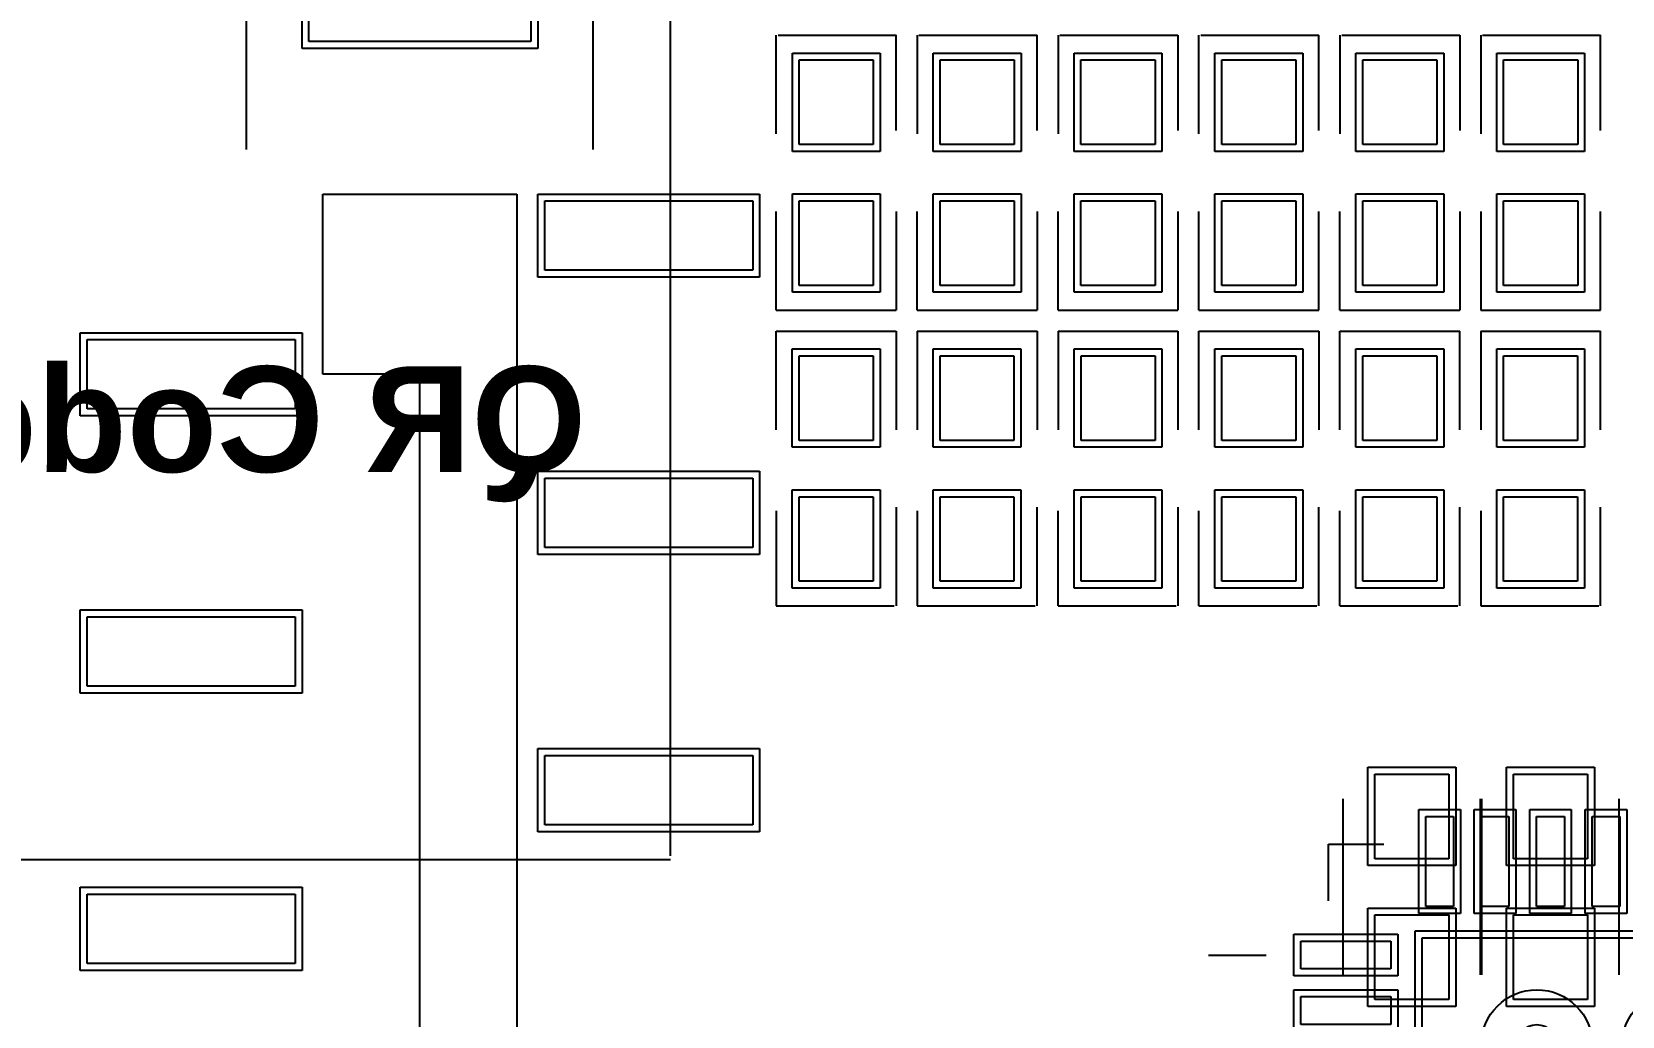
# Model space of a CAD drawing. Header units: inches. Extents: x -5 to 125, y -8 to 83.
# Drawn here: x 83.35 to 94.82, y 13.56 to 20.66 of the extents above; entities that cross this region are included whole.
import ezdxf

# ---------------------------------------------------------------- set-up
doc = ezdxf.new("R2010")
doc.units = ezdxf.units.IN
for name, color, linetype in [('Bottom Overlay', 54, 'Continuous'), ('Bottom Paste', 16, 'Continuous'), ('Bottom Solder', 6, 'Continuous'), ('Top Overlay', 2, 'Continuous'), ('Top Paste', 8, 'Continuous'), ('Top Solder', 216, 'Continuous')]:
    doc.layers.add(name, color=color, linetype=linetype)
doc.styles.add('Arial_Bold', font='', dxfattribs={"height": 0.2})
doc.styles.get('Arial_Bold').set_extended_font_data('Arial', bold=True)

# ---------------------------------------------------------------- blocks, each defined once
blk = doc.blocks.new('QR_C____B_67')
at = {"layer": 'Bottom Overlay'}
for p, q in [((3.175, 3.175), (-3.175, 3.175)), ((-3.175, 3.1496), (-3.175, -3.175)), ((3.175, 3.175), (3.175, -3.175)), ((3.175, -3.175), (-3.175, -3.175))]:
    blk.add_line(p, q, dxfattribs=at)
at = {"layer": 'Bottom Overlay', "style": 'Arial_Bold', "text_generation_flag": 2}
blk.add_text('QR Code', height=0.762, rotation=180, dxfattribs=at).set_placement((-2.5654, 0.381))
blk = doc.blocks.new('QFN48_0_4_6X6_PH1_0_93')
at = {"layer": 'Bottom Solder'}
for centre, radius in [((-1.549, 1.5), 0.402), ((-0.533, 1.5), 0.402), ((0.483, 1.5), 0.402), ((1.499, 1.5), 0.402), ((-1.549, 1.5), 0.15), ((-0.533, 1.5), 0.15), ((0.483, 1.5), 0.15), ((1.499, 1.5), 0.15), ((-1.549, 0.484), 0.402), ((-0.533, 0.484), 0.402), ((0.483, 0.484), 0.402), ((1.499, 0.484), 0.402), ((-1.549, 0.484), 0.15), ((-0.533, 0.484), 0.15), ((0.483, 0.484), 0.15), ((1.499, 0.484), 0.15), ((-1.549, -0.532), 0.402), ((-0.533, -0.532), 0.402), ((0.483, -0.532), 0.402), ((1.499, -0.532), 0.402), ((-1.549, -0.532), 0.15), ((-0.533, -0.532), 0.15), ((0.483, -0.532), 0.15), ((1.499, -0.532), 0.15), ((-1.549, -1.548), 0.402), ((-0.533, -1.548), 0.402), ((0.483, -1.548), 0.402), ((1.499, -1.548), 0.402), ((-1.549, -1.548), 0.15), ((-0.533, -1.548), 0.15), ((0.483, -1.548), 0.15), ((1.499, -1.548), 0.15)]:
    blk.add_circle(centre, radius, dxfattribs=at)
at = {"layer": 'Top Overlay'}
for p, q in [((1.01, 3.451), (1.003, 4.216)), ((-0.99, 3.868), (-0.99, 3.451)), ((-3, 3), (-3, 2.616)), ((-2.616, 3), (-3, 3)), ((3, 3), (2.578, 3)), ((3, 3), (3, 2.565)), ((3.866, 1.801), (3.45, 1.801)), ((-3.45, 0.601), (-3.866, 0.601)), ((4.229, -0.203), (3.45, -0.199)), ((-3.45, -1.399), (-4.204, -1.397)), ((3.866, -2.199), (3.45, -2.199)), ((-3, -2.616), (-3, -3)), ((3, -2.591), (3, -3)), ((-2.603, -3), (-3, -3)), ((3, -3), (2.603, -3)), ((-1.39, -3.475), (-1.39, -3.892)), ((0.61, -3.475), (0.61, -4.242))]:
    blk.add_line(p, q, dxfattribs=at)
blk.add_circle((-3.866, 2.201), 0.125, dxfattribs=at)
at = {"layer": 'Top Paste'}
for p, q in [((-2.3, 3.2), (-2.1, 3.2)), ((-2.3, 2.55), (-2.3, 3.2)), ((-2.1, 3.2), (-2.1, 2.55)), ((-1.9, 3.2), (-1.7, 3.2)), ((-1.9, 2.55), (-1.9, 3.2)), ((-1.7, 3.2), (-1.7, 2.55)), ((-1.5, 3.2), (-1.3, 3.2)), ((-1.5, 2.55), (-1.5, 3.2)), ((-1.3, 3.2), (-1.3, 2.55)), ((-1.1, 3.2), (-0.9, 3.2)), ((-1.1, 2.55), (-1.1, 3.2)), ((-0.9, 3.2), (-0.9, 2.55)), ((-0.7, 3.2), (-0.5, 3.2)), ((-0.7, 2.55), (-0.7, 3.2)), ((-0.5, 3.2), (-0.5, 2.55)), ((-0.3, 3.2), (-0.1, 3.2)), ((-0.3, 2.55), (-0.3, 3.2)), ((-0.1, 3.2), (-0.1, 2.55)), ((0.1, 3.2), (0.3, 3.2)), ((0.1, 2.55), (0.1, 3.2)), ((0.3, 3.2), (0.3, 2.55)), ((0.5, 3.2), (0.7, 3.2)), ((0.5, 2.55), (0.5, 3.2)), ((0.7, 3.2), (0.7, 2.55)), ((0.9, 3.2), (1.1, 3.2)), ((0.9, 2.55), (0.9, 3.2)), ((1.1, 3.2), (1.1, 2.55)), ((1.3, 3.2), (1.5, 3.2)), ((1.3, 2.55), (1.3, 3.2)), ((1.5, 3.2), (1.5, 2.55)), ((1.7, 3.2), (1.9, 3.2)), ((1.7, 2.55), (1.7, 3.2)), ((1.9, 3.2), (1.9, 2.55)), ((2.1, 3.2), (2.3, 3.2)), ((2.1, 2.55), (2.1, 3.2)), ((2.3, 3.2), (2.3, 2.55)), ((-2.1, 2.55), (-2.3, 2.55)), ((-1.7, 2.55), (-1.9, 2.55)), ((-1.3, 2.55), (-1.5, 2.55)), ((-0.9, 2.55), (-1.1, 2.55)), ((-0.5, 2.55), (-0.7, 2.55)), ((-0.1, 2.55), (-0.3, 2.55)), ((0.3, 2.55), (0.1, 2.55)), ((0.7, 2.55), (0.5, 2.55)), ((1.1, 2.55), (0.9, 2.55)), ((1.5, 2.55), (1.3, 2.55)), ((1.9, 2.55), (1.7, 2.55)), ((2.3, 2.55), (2.1, 2.55)), ((-3.201, 2.1), (-3.201, 2.3)), ((-3.201, 2.3), (-2.551, 2.3)), ((-2.551, 2.3), (-2.551, 2.1)), ((-2.325, 2.325), (2.325, 2.325)), ((-2.325, -2.325), (-2.325, 2.325)), ((2.325, 2.325), (2.325, -2.325)), ((2.551, 2.1), (2.551, 2.3)), ((2.551, 2.3), (3.201, 2.3)), ((3.201, 2.3), (3.201, 2.1)), ((-2.551, 2.1), (-3.201, 2.1)), ((3.201, 2.1), (2.551, 2.1)), ((-3.201, 1.7), (-3.201, 1.9)), ((-3.201, 1.9), (-2.551, 1.9)), ((-2.551, 1.9), (-2.551, 1.7)), ((2.551, 1.7), (2.551, 1.9)), ((2.551, 1.9), (3.201, 1.9)), ((3.201, 1.9), (3.201, 1.7)), ((-2.551, 1.7), (-3.201, 1.7)), ((3.201, 1.7), (2.551, 1.7)), ((-3.201, 1.3), (-3.201, 1.5)), ((-3.201, 1.5), (-2.551, 1.5)), ((-2.551, 1.5), (-2.551, 1.3)), ((2.551, 1.3), (2.551, 1.5)), ((2.551, 1.5), (3.201, 1.5)), ((3.201, 1.5), (3.201, 1.3)), ((-2.551, 1.3), (-3.201, 1.3)), ((3.201, 1.3), (2.551, 1.3)), ((-3.201, 0.9), (-3.201, 1.1)), ((-3.201, 1.1), (-2.551, 1.1)), ((-2.551, 1.1), (-2.551, 0.9)), ((2.551, 0.9), (2.551, 1.1)), ((2.551, 1.1), (3.201, 1.1)), ((3.201, 1.1), (3.201, 0.9)), ((-2.551, 0.9), (-3.201, 0.9)), ((3.201, 0.9), (2.551, 0.9)), ((-3.201, 0.5), (-3.201, 0.7)), ((-3.201, 0.7), (-2.551, 0.7)), ((-2.551, 0.7), (-2.551, 0.5)), ((2.551, 0.5), (2.551, 0.7)), ((2.551, 0.7), (3.201, 0.7)), ((3.201, 0.7), (3.201, 0.5)), ((-2.551, 0.5), (-3.201, 0.5)), ((3.201, 0.5), (2.551, 0.5)), ((-3.201, 0.1), (-3.201, 0.3)), ((-3.201, 0.3), (-2.551, 0.3)), ((-2.551, 0.3), (-2.551, 0.1)), ((2.551, 0.1), (2.551, 0.3)), ((2.551, 0.3), (3.201, 0.3)), ((3.201, 0.3), (3.201, 0.1)), ((-2.551, 0.1), (-3.201, 0.1)), ((3.201, 0.1), (2.551, 0.1)), ((-3.201, -0.3), (-3.201, -0.1)), ((-3.201, -0.1), (-2.551, -0.1)), ((-2.551, -0.1), (-2.551, -0.3)), ((2.551, -0.3), (2.551, -0.1)), ((2.551, -0.1), (3.201, -0.1)), ((3.201, -0.1), (3.201, -0.3)), ((-2.551, -0.3), (-3.201, -0.3)), ((3.201, -0.3), (2.551, -0.3)), ((-3.201, -0.7), (-3.201, -0.5)), ((-3.201, -0.5), (-2.551, -0.5)), ((-2.551, -0.5), (-2.551, -0.7)), ((2.551, -0.7), (2.551, -0.5)), ((2.551, -0.5), (3.201, -0.5)), ((3.201, -0.5), (3.201, -0.7)), ((-2.551, -0.7), (-3.201, -0.7)), ((3.201, -0.7), (2.551, -0.7)), ((-3.201, -1.1), (-3.201, -0.9)), ((-3.201, -0.9), (-2.551, -0.9)), ((-2.551, -0.9), (-2.551, -1.1)), ((2.551, -1.1), (2.551, -0.9)), ((2.551, -0.9), (3.201, -0.9)), ((3.201, -0.9), (3.201, -1.1)), ((-2.551, -1.1), (-3.201, -1.1)), ((3.201, -1.1), (2.551, -1.1)), ((-3.201, -1.5), (-3.201, -1.3)), ((-3.201, -1.3), (-2.551, -1.3)), ((-2.551, -1.3), (-2.551, -1.5)), ((2.551, -1.5), (2.551, -1.3)), ((2.551, -1.3), (3.201, -1.3)), ((3.201, -1.3), (3.201, -1.5)), ((-2.551, -1.5), (-3.201, -1.5)), ((3.201, -1.5), (2.551, -1.5)), ((-3.201, -1.9), (-3.201, -1.7)), ((-3.201, -1.7), (-2.551, -1.7)), ((-2.551, -1.7), (-2.551, -1.9)), ((2.551, -1.9), (2.551, -1.7)), ((2.551, -1.7), (3.201, -1.7)), ((3.201, -1.7), (3.201, -1.9)), ((-2.551, -1.9), (-3.201, -1.9)), ((3.201, -1.9), (2.551, -1.9)), ((-3.201, -2.3), (-3.201, -2.1)), ((-3.201, -2.1), (-2.551, -2.1)), ((-2.551, -2.1), (-2.551, -2.3)), ((2.551, -2.3), (2.551, -2.1)), ((2.551, -2.1), (3.201, -2.1)), ((3.201, -2.1), (3.201, -2.3)), ((-2.551, -2.3), (-3.201, -2.3)), ((2.325, -2.325), (-2.325, -2.325)), ((3.201, -2.3), (2.551, -2.3)), ((-2.3, -2.55), (-2.1, -2.55)), ((-2.3, -3.2), (-2.3, -2.55)), ((-2.1, -2.55), (-2.1, -3.2)), ((-1.9, -2.55), (-1.7, -2.55)), ((-1.9, -3.2), (-1.9, -2.55)), ((-1.7, -2.55), (-1.7, -3.2)), ((-1.5, -2.55), (-1.3, -2.55)), ((-1.5, -3.2), (-1.5, -2.55)), ((-1.3, -2.55), (-1.3, -3.2)), ((-1.1, -2.55), (-0.9, -2.55)), ((-1.1, -3.2), (-1.1, -2.55)), ((-0.9, -2.55), (-0.9, -3.2)), ((-0.7, -2.55), (-0.5, -2.55)), ((-0.7, -3.2), (-0.7, -2.55)), ((-0.5, -2.55), (-0.5, -3.2)), ((-0.3, -2.55), (-0.1, -2.55)), ((-0.3, -3.2), (-0.3, -2.55)), ((-0.1, -2.55), (-0.1, -3.2)), ((0.1, -2.55), (0.3, -2.55)), ((0.1, -3.2), (0.1, -2.55)), ((0.3, -2.55), (0.3, -3.2)), ((0.5, -2.55), (0.7, -2.55)), ((0.5, -3.2), (0.5, -2.55)), ((0.7, -2.55), (0.7, -3.2)), ((0.9, -2.55), (1.1, -2.55)), ((0.9, -3.2), (0.9, -2.55)), ((1.1, -2.55), (1.1, -3.2)), ((1.3, -2.55), (1.5, -2.55)), ((1.3, -3.2), (1.3, -2.55)), ((1.5, -2.55), (1.5, -3.2)), ((1.7, -2.55), (1.9, -2.55)), ((1.7, -3.2), (1.7, -2.55)), ((1.9, -2.55), (1.9, -3.2)), ((2.1, -2.55), (2.3, -2.55)), ((2.1, -3.2), (2.1, -2.55)), ((2.3, -2.55), (2.3, -3.2)), ((-2.1, -3.2), (-2.3, -3.2)), ((-1.7, -3.2), (-1.9, -3.2)), ((-1.3, -3.2), (-1.5, -3.2)), ((-0.9, -3.2), (-1.1, -3.2)), ((-0.5, -3.2), (-0.7, -3.2)), ((-0.1, -3.2), (-0.3, -3.2)), ((0.3, -3.2), (0.1, -3.2)), ((0.7, -3.2), (0.5, -3.2)), ((1.1, -3.2), (0.9, -3.2)), ((1.5, -3.2), (1.3, -3.2)), ((1.9, -3.2), (1.7, -3.2)), ((2.3, -3.2), (2.1, -3.2))]:
    blk.add_line(p, q, dxfattribs=at)
at = {"layer": 'Top Solder'}
for p, q in [((-2.35, 3.25), (-2.05, 3.25)), ((-2.35, 2.5), (-2.35, 3.25)), ((-2.05, 3.25), (-2.05, 2.5)), ((-1.95, 3.25), (-1.65, 3.25)), ((-1.95, 2.5), (-1.95, 3.25)), ((-1.65, 3.25), (-1.65, 2.5)), ((-1.55, 3.25), (-1.25, 3.25)), ((-1.55, 2.5), (-1.55, 3.25)), ((-1.25, 3.25), (-1.25, 2.5)), ((-1.15, 3.25), (-0.85, 3.25)), ((-1.15, 2.5), (-1.15, 3.25)), ((-0.85, 3.25), (-0.85, 2.5)), ((-0.75, 3.25), (-0.45, 3.25)), ((-0.75, 2.5), (-0.75, 3.25)), ((-0.45, 3.25), (-0.45, 2.5)), ((-0.35, 3.25), (-0.05, 3.25)), ((-0.35, 2.5), (-0.35, 3.25)), ((-0.05, 3.25), (-0.05, 2.5)), ((0.05, 3.25), (0.35, 3.25)), ((0.05, 2.5), (0.05, 3.25)), ((0.35, 3.25), (0.35, 2.5)), ((0.45, 3.25), (0.75, 3.25)), ((0.45, 2.5), (0.45, 3.25)), ((0.75, 3.25), (0.75, 2.5)), ((0.85, 3.25), (1.15, 3.25)), ((0.85, 2.5), (0.85, 3.25)), ((1.15, 3.25), (1.15, 2.5)), ((1.25, 3.25), (1.55, 3.25)), ((1.25, 2.5), (1.25, 3.25)), ((1.55, 3.25), (1.55, 2.5)), ((1.65, 3.25), (1.95, 3.25)), ((1.65, 2.5), (1.65, 3.25)), ((1.95, 3.25), (1.95, 2.5)), ((2.05, 3.25), (2.35, 3.25)), ((2.05, 2.5), (2.05, 3.25)), ((2.35, 3.25), (2.35, 2.5)), ((-2.05, 2.5), (-2.35, 2.5)), ((-1.65, 2.5), (-1.95, 2.5)), ((-1.25, 2.5), (-1.55, 2.5)), ((-0.85, 2.5), (-1.15, 2.5)), ((-0.45, 2.5), (-0.75, 2.5)), ((-0.05, 2.5), (-0.35, 2.5)), ((0.35, 2.5), (0.05, 2.5)), ((0.75, 2.5), (0.45, 2.5)), ((1.15, 2.5), (0.85, 2.5)), ((1.55, 2.5), (1.25, 2.5)), ((1.95, 2.5), (1.65, 2.5)), ((2.35, 2.5), (2.05, 2.5)), ((-3.251, 2.05), (-3.251, 2.35)), ((-3.251, 2.35), (-2.501, 2.35)), ((-2.501, 2.35), (-2.501, 2.05)), ((-2.375, 2.375), (2.375, 2.375)), ((-2.375, -2.375), (-2.375, 2.375)), ((2.375, 2.375), (2.375, -2.375)), ((2.501, 2.05), (2.501, 2.35)), ((2.501, 2.35), (3.251, 2.35)), ((3.251, 2.35), (3.251, 2.05)), ((-2.501, 2.05), (-3.251, 2.05)), ((-3.251, 1.65), (-3.251, 1.95)), ((-3.251, 1.95), (-2.501, 1.95)), ((-2.501, 1.95), (-2.501, 1.65)), ((3.251, 2.05), (2.501, 2.05)), ((2.501, 1.65), (2.501, 1.95)), ((2.501, 1.95), (3.251, 1.95)), ((3.251, 1.95), (3.251, 1.65)), ((-2.501, 1.65), (-3.251, 1.65)), ((3.251, 1.65), (2.501, 1.65)), ((-3.251, 1.25), (-3.251, 1.55)), ((-3.251, 1.55), (-2.501, 1.55)), ((-2.501, 1.55), (-2.501, 1.25)), ((2.501, 1.25), (2.501, 1.55)), ((2.501, 1.55), (3.251, 1.55)), ((3.251, 1.55), (3.251, 1.25)), ((-2.501, 1.25), (-3.251, 1.25)), ((-3.251, 0.85), (-3.251, 1.15)), ((-3.251, 1.15), (-2.501, 1.15)), ((-2.501, 1.15), (-2.501, 0.85)), ((3.251, 1.25), (2.501, 1.25)), ((2.501, 0.85), (2.501, 1.15)), ((2.501, 1.15), (3.251, 1.15)), ((3.251, 1.15), (3.251, 0.85)), ((-2.501, 0.85), (-3.251, 0.85)), ((3.251, 0.85), (2.501, 0.85)), ((-3.251, 0.45), (-3.251, 0.75)), ((-3.251, 0.75), (-2.501, 0.75)), ((-2.501, 0.75), (-2.501, 0.45)), ((2.501, 0.45), (2.501, 0.75)), ((2.501, 0.75), (3.251, 0.75)), ((3.251, 0.75), (3.251, 0.45)), ((-2.501, 0.45), (-3.251, 0.45)), ((-3.251, 0.05), (-3.251, 0.35)), ((-3.251, 0.35), (-2.501, 0.35)), ((-2.501, 0.35), (-2.501, 0.05)), ((3.251, 0.45), (2.501, 0.45)), ((2.501, 0.05), (2.501, 0.35)), ((2.501, 0.35), (3.251, 0.35)), ((3.251, 0.35), (3.251, 0.05)), ((-2.501, 0.05), (-3.251, 0.05)), ((3.251, 0.05), (2.501, 0.05)), ((-3.251, -0.35), (-3.251, -0.05)), ((-3.251, -0.05), (-2.501, -0.05)), ((-2.501, -0.05), (-2.501, -0.35)), ((2.501, -0.35), (2.501, -0.05)), ((2.501, -0.05), (3.251, -0.05)), ((3.251, -0.05), (3.251, -0.35)), ((-2.501, -0.35), (-3.251, -0.35)), ((-3.251, -0.75), (-3.251, -0.45)), ((-3.251, -0.45), (-2.501, -0.45)), ((-2.501, -0.45), (-2.501, -0.75)), ((3.251, -0.35), (2.501, -0.35)), ((2.501, -0.75), (2.501, -0.45)), ((2.501, -0.45), (3.251, -0.45)), ((3.251, -0.45), (3.251, -0.75)), ((-2.501, -0.75), (-3.251, -0.75)), ((3.251, -0.75), (2.501, -0.75)), ((-3.251, -1.15), (-3.251, -0.85)), ((-3.251, -0.85), (-2.501, -0.85)), ((-2.501, -0.85), (-2.501, -1.15)), ((2.501, -1.15), (2.501, -0.85)), ((2.501, -0.85), (3.251, -0.85)), ((3.251, -0.85), (3.251, -1.15)), ((-2.501, -1.15), (-3.251, -1.15)), ((-3.251, -1.55), (-3.251, -1.25)), ((-3.251, -1.25), (-2.501, -1.25)), ((-2.501, -1.25), (-2.501, -1.55)), ((3.251, -1.15), (2.501, -1.15)), ((2.501, -1.55), (2.501, -1.25)), ((2.501, -1.25), (3.251, -1.25)), ((3.251, -1.25), (3.251, -1.55)), ((-2.501, -1.55), (-3.251, -1.55)), ((3.251, -1.55), (2.501, -1.55)), ((-3.251, -1.95), (-3.251, -1.65)), ((-3.251, -1.65), (-2.501, -1.65)), ((-2.501, -1.65), (-2.501, -1.95)), ((2.501, -1.95), (2.501, -1.65)), ((2.501, -1.65), (3.251, -1.65)), ((3.251, -1.65), (3.251, -1.95)), ((-2.501, -1.95), (-3.251, -1.95)), ((-3.251, -2.35), (-3.251, -2.05)), ((-3.251, -2.05), (-2.501, -2.05)), ((-2.501, -2.05), (-2.501, -2.35)), ((3.251, -1.95), (2.501, -1.95)), ((2.501, -2.35), (2.501, -2.05)), ((2.501, -2.05), (3.251, -2.05)), ((3.251, -2.05), (3.251, -2.35)), ((-2.501, -2.35), (-3.251, -2.35)), ((2.375, -2.375), (-2.375, -2.375)), ((3.251, -2.35), (2.501, -2.35)), ((-2.35, -2.5), (-2.05, -2.5)), ((-2.35, -3.25), (-2.35, -2.5)), ((-2.05, -2.5), (-2.05, -3.25)), ((-1.95, -2.5), (-1.65, -2.5)), ((-1.95, -3.25), (-1.95, -2.5)), ((-1.65, -2.5), (-1.65, -3.25)), ((-1.55, -2.5), (-1.25, -2.5)), ((-1.55, -3.25), (-1.55, -2.5)), ((-1.25, -2.5), (-1.25, -3.25)), ((-1.15, -2.5), (-0.85, -2.5)), ((-1.15, -3.25), (-1.15, -2.5)), ((-0.85, -2.5), (-0.85, -3.25)), ((-0.75, -2.5), (-0.45, -2.5)), ((-0.75, -3.25), (-0.75, -2.5)), ((-0.45, -2.5), (-0.45, -3.25)), ((-0.35, -2.5), (-0.05, -2.5)), ((-0.35, -3.25), (-0.35, -2.5)), ((-0.05, -2.5), (-0.05, -3.25)), ((0.05, -2.5), (0.35, -2.5)), ((0.05, -3.25), (0.05, -2.5)), ((0.35, -2.5), (0.35, -3.25)), ((0.45, -2.5), (0.75, -2.5)), ((0.45, -3.25), (0.45, -2.5)), ((0.75, -2.5), (0.75, -3.25)), ((0.85, -2.5), (1.15, -2.5)), ((0.85, -3.25), (0.85, -2.5)), ((1.15, -2.5), (1.15, -3.25)), ((1.25, -2.5), (1.55, -2.5)), ((1.25, -3.25), (1.25, -2.5)), ((1.55, -2.5), (1.55, -3.25)), ((1.65, -2.5), (1.95, -2.5)), ((1.65, -3.25), (1.65, -2.5)), ((1.95, -2.5), (1.95, -3.25)), ((2.05, -2.5), (2.35, -2.5)), ((2.05, -3.25), (2.05, -2.5)), ((2.35, -2.5), (2.35, -3.25)), ((-2.05, -3.25), (-2.35, -3.25)), ((-1.65, -3.25), (-1.95, -3.25)), ((-1.25, -3.25), (-1.55, -3.25)), ((-0.85, -3.25), (-1.15, -3.25)), ((-0.45, -3.25), (-0.75, -3.25)), ((-0.05, -3.25), (-0.35, -3.25)), ((0.35, -3.25), (0.05, -3.25)), ((0.75, -3.25), (0.45, -3.25)), ((1.15, -3.25), (0.85, -3.25)), ((1.55, -3.25), (1.25, -3.25)), ((1.95, -3.25), (1.65, -3.25)), ((2.35, -3.25), (2.05, -3.25))]:
    blk.add_line(p, q, dxfattribs=at)
for centre, radius in [((-1.549, 1.5), 0.402), ((-0.533, 1.5), 0.402), ((0.483, 1.5), 0.402), ((1.499, 1.5), 0.402), ((-1.549, 1.5), 0.15), ((-0.533, 1.5), 0.15), ((0.483, 1.5), 0.15), ((1.499, 1.5), 0.15), ((-1.549, 0.484), 0.402), ((-0.533, 0.484), 0.402), ((0.483, 0.484), 0.402), ((1.499, 0.484), 0.402), ((-1.549, 0.484), 0.15), ((-0.533, 0.484), 0.15), ((0.483, 0.484), 0.15), ((1.499, 0.484), 0.15), ((-1.549, -0.532), 0.402), ((-0.533, -0.532), 0.402), ((0.483, -0.532), 0.402), ((1.499, -0.532), 0.402), ((-1.549, -0.532), 0.15), ((-0.533, -0.532), 0.15), ((0.483, -0.532), 0.15), ((1.499, -0.532), 0.15), ((-1.549, -1.548), 0.402), ((-0.533, -1.548), 0.402), ((0.483, -1.548), 0.402), ((1.499, -1.548), 0.402), ((-1.549, -1.548), 0.15), ((-0.533, -1.548), 0.15), ((0.483, -1.548), 0.15), ((1.499, -1.548), 0.15)]:
    blk.add_circle(centre, radius, dxfattribs=at)
blk = doc.blocks.new('0402R_190')
at = {"layer": 'Top Overlay'}
for p, q in [((-0.991, 0.432), (-0.991, -0.432)), ((-0.279, 0.432), (-0.991, 0.432)), ((0.991, 0.432), (0.279, 0.432)), ((0.991, 0.419), (0.991, -0.432)), ((-0.991, -0.432), (-0.279, -0.432)), ((0.305, -0.432), (0.991, -0.432))]:
    blk.add_line(p, q, dxfattribs=at)
at = {"layer": 'Top Paste'}
for p, q in [((-0.813, -0.267), (-0.813, 0.267)), ((-0.813, 0.267), (-0.203, 0.267)), ((-0.203, 0.267), (-0.203, -0.267)), ((0.203, -0.267), (0.203, 0.267)), ((0.203, 0.267), (0.813, 0.267)), ((0.813, 0.267), (0.813, -0.267)), ((-0.203, -0.267), (-0.813, -0.267)), ((0.813, -0.267), (0.203, -0.267))]:
    blk.add_line(p, q, dxfattribs=at)
at = {"layer": 'Top Solder'}
for p, q in [((-0.863, -0.317), (-0.863, 0.317)), ((-0.863, 0.317), (-0.153, 0.317)), ((-0.153, 0.317), (-0.153, -0.317)), ((0.153, -0.317), (0.153, 0.317)), ((0.153, 0.317), (0.863, 0.317)), ((0.863, 0.317), (0.863, -0.317)), ((-0.153, -0.317), (-0.863, -0.317)), ((0.863, -0.317), (0.153, -0.317))]:
    blk.add_line(p, q, dxfattribs=at)
blk = doc.blocks.new('0402R_191')
at = {"layer": 'Top Overlay'}
for p, q in [((-0.991, 0.432), (-0.991, -0.432)), ((-0.991, 0.432), (-0.279, 0.432)), ((0.991, 0.432), (0.279, 0.432)), ((0.991, 0.419), (0.991, -0.432)), ((-0.279, -0.432), (-0.991, -0.432)), ((0.991, -0.432), (0.305, -0.432))]:
    blk.add_line(p, q, dxfattribs=at)
at = {"layer": 'Top Paste'}
for p, q in [((-0.813, -0.267), (-0.813, 0.266)), ((-0.813, 0.266), (-0.203, 0.266)), ((-0.203, 0.266), (-0.203, -0.267)), ((0.203, -0.267), (0.203, 0.266)), ((0.203, 0.266), (0.813, 0.266)), ((0.813, 0.266), (0.813, -0.267)), ((-0.203, -0.267), (-0.813, -0.267)), ((0.813, -0.267), (0.203, -0.267))]:
    blk.add_line(p, q, dxfattribs=at)
at = {"layer": 'Top Solder'}
for p, q in [((-0.863, -0.317), (-0.863, 0.316)), ((-0.863, 0.316), (-0.153, 0.316)), ((-0.153, 0.316), (-0.153, -0.317)), ((0.153, -0.317), (0.153, 0.316)), ((0.153, 0.316), (0.863, 0.316)), ((0.863, 0.316), (0.863, -0.317)), ((-0.153, -0.317), (-0.863, -0.317)), ((0.863, -0.317), (0.153, -0.317))]:
    blk.add_line(p, q, dxfattribs=at)
blk = doc.blocks.new('0402R_192')
at = {"layer": 'Top Overlay'}
for p, q in [((-0.991, 0.432), (-0.991, -0.432)), ((-0.991, 0.432), (-0.279, 0.432)), ((0.279, 0.432), (0.991, 0.432)), ((0.991, 0.419), (0.991, -0.432)), ((-0.991, -0.432), (-0.279, -0.432)), ((0.305, -0.432), (0.991, -0.432))]:
    blk.add_line(p, q, dxfattribs=at)
at = {"layer": 'Top Paste'}
for p, q in [((-0.813, -0.267), (-0.813, 0.267)), ((-0.813, 0.267), (-0.203, 0.267)), ((-0.203, 0.267), (-0.203, -0.267)), ((0.203, -0.267), (0.203, 0.267)), ((0.203, 0.267), (0.813, 0.267)), ((0.813, 0.267), (0.813, -0.267)), ((-0.203, -0.267), (-0.813, -0.267)), ((0.813, -0.267), (0.203, -0.267))]:
    blk.add_line(p, q, dxfattribs=at)
at = {"layer": 'Top Solder'}
for p, q in [((-0.863, -0.317), (-0.863, 0.317)), ((-0.863, 0.317), (-0.153, 0.317)), ((-0.153, 0.317), (-0.153, -0.317)), ((0.153, -0.317), (0.153, 0.317)), ((0.153, 0.317), (0.863, 0.317)), ((0.863, 0.317), (0.863, -0.317)), ((-0.153, -0.317), (-0.863, -0.317)), ((0.863, -0.317), (0.153, -0.317))]:
    blk.add_line(p, q, dxfattribs=at)
blk = doc.blocks.new('0402R_193')
at = {"layer": 'Top Overlay'}
for p, q in [((-0.991, -0.432), (-0.991, 0.432)), ((-0.991, 0.432), (-0.279, 0.432)), ((0.279, 0.432), (0.991, 0.432)), ((0.991, -0.432), (0.991, 0.419)), ((-0.279, -0.432), (-0.991, -0.432)), ((0.305, -0.432), (0.991, -0.432))]:
    blk.add_line(p, q, dxfattribs=at)
at = {"layer": 'Top Paste'}
for p, q in [((-0.813, -0.267), (-0.813, 0.266)), ((-0.813, 0.266), (-0.203, 0.266)), ((-0.203, 0.266), (-0.203, -0.267)), ((0.203, -0.267), (0.203, 0.266)), ((0.203, 0.266), (0.813, 0.266)), ((0.813, 0.266), (0.813, -0.267)), ((-0.203, -0.267), (-0.813, -0.267)), ((0.813, -0.267), (0.203, -0.267))]:
    blk.add_line(p, q, dxfattribs=at)
at = {"layer": 'Top Solder'}
for p, q in [((-0.863, -0.317), (-0.863, 0.316)), ((-0.863, 0.316), (-0.153, 0.316)), ((-0.153, 0.316), (-0.153, -0.317)), ((0.153, -0.317), (0.153, 0.316)), ((0.153, 0.316), (0.863, 0.316)), ((0.863, 0.316), (0.863, -0.317)), ((-0.153, -0.317), (-0.863, -0.317)), ((0.863, -0.317), (0.153, -0.317))]:
    blk.add_line(p, q, dxfattribs=at)
blk = doc.blocks.new('0402R_194')
at = {"layer": 'Top Overlay'}
for p, q in [((-0.991, -0.432), (-0.991, 0.432)), ((-0.991, 0.432), (-0.279, 0.432)), ((0.991, 0.432), (0.279, 0.432)), ((0.991, -0.432), (0.991, 0.419)), ((-0.991, -0.432), (-0.279, -0.432)), ((0.305, -0.432), (0.991, -0.432))]:
    blk.add_line(p, q, dxfattribs=at)
at = {"layer": 'Top Paste'}
for p, q in [((-0.813, -0.267), (-0.813, 0.266)), ((-0.813, 0.266), (-0.203, 0.266)), ((-0.203, 0.266), (-0.203, -0.267)), ((0.203, -0.267), (0.203, 0.266)), ((0.203, 0.266), (0.813, 0.266)), ((0.813, 0.266), (0.813, -0.267)), ((-0.203, -0.267), (-0.813, -0.267)), ((0.813, -0.267), (0.203, -0.267))]:
    blk.add_line(p, q, dxfattribs=at)
at = {"layer": 'Top Solder'}
for p, q in [((-0.863, -0.317), (-0.863, 0.316)), ((-0.863, 0.316), (-0.153, 0.316)), ((-0.153, 0.316), (-0.153, -0.317)), ((0.153, -0.317), (0.153, 0.316)), ((0.153, 0.316), (0.863, 0.316)), ((0.863, 0.316), (0.863, -0.317)), ((-0.153, -0.317), (-0.863, -0.317)), ((0.863, -0.317), (0.153, -0.317))]:
    blk.add_line(p, q, dxfattribs=at)
blk = doc.blocks.new('0402R_195')
at = {"layer": 'Top Overlay'}
for p, q in [((-0.991, 0.432), (-0.991, -0.432)), ((-0.991, 0.432), (-0.279, 0.432)), ((0.991, 0.432), (0.279, 0.432)), ((0.991, 0.419), (0.991, -0.432)), ((-0.279, -0.432), (-0.991, -0.432)), ((0.991, -0.432), (0.305, -0.432))]:
    blk.add_line(p, q, dxfattribs=at)
at = {"layer": 'Top Paste'}
for p, q in [((-0.813, -0.267), (-0.813, 0.267)), ((-0.813, 0.267), (-0.203, 0.267)), ((-0.203, 0.267), (-0.203, -0.267)), ((0.203, -0.267), (0.203, 0.267)), ((0.203, 0.267), (0.813, 0.267)), ((0.813, 0.267), (0.813, -0.267)), ((-0.203, -0.267), (-0.813, -0.267)), ((0.813, -0.267), (0.203, -0.267))]:
    blk.add_line(p, q, dxfattribs=at)
at = {"layer": 'Top Solder'}
for p, q in [((-0.863, -0.317), (-0.863, 0.317)), ((-0.863, 0.317), (-0.153, 0.317)), ((-0.153, 0.317), (-0.153, -0.317)), ((0.153, -0.317), (0.153, 0.317)), ((0.153, 0.317), (0.863, 0.317)), ((0.863, 0.317), (0.863, -0.317)), ((-0.153, -0.317), (-0.863, -0.317)), ((0.863, -0.317), (0.153, -0.317))]:
    blk.add_line(p, q, dxfattribs=at)
blk = doc.blocks.new('0402R_196')
at = {"layer": 'Top Overlay'}
for p, q in [((-0.991, -0.432), (-0.991, 0.432)), ((-0.991, 0.432), (-0.279, 0.432)), ((0.279, 0.432), (0.991, 0.432)), ((0.991, -0.432), (0.991, 0.419)), ((-0.991, -0.432), (-0.279, -0.432)), ((0.991, -0.432), (0.305, -0.432))]:
    blk.add_line(p, q, dxfattribs=at)
at = {"layer": 'Top Paste'}
for p, q in [((-0.813, -0.266), (-0.813, 0.267)), ((-0.813, 0.267), (-0.203, 0.267)), ((-0.203, 0.267), (-0.203, -0.266)), ((0.203, -0.266), (0.203, 0.267)), ((0.203, 0.267), (0.813, 0.267)), ((0.813, 0.267), (0.813, -0.266)), ((-0.203, -0.266), (-0.813, -0.266)), ((0.813, -0.266), (0.203, -0.266))]:
    blk.add_line(p, q, dxfattribs=at)
at = {"layer": 'Top Solder'}
for p, q in [((-0.863, -0.316), (-0.863, 0.317)), ((-0.863, 0.317), (-0.153, 0.317)), ((-0.153, 0.317), (-0.153, -0.316)), ((0.153, -0.316), (0.153, 0.317)), ((0.153, 0.317), (0.863, 0.317)), ((0.863, 0.317), (0.863, -0.316)), ((-0.153, -0.316), (-0.863, -0.316)), ((0.863, -0.316), (0.153, -0.316))]:
    blk.add_line(p, q, dxfattribs=at)
blk = doc.blocks.new('0402R_197')
at = {"layer": 'Top Overlay'}
for p, q in [((-0.991, -0.432), (-0.991, 0.432)), ((-0.991, 0.432), (-0.279, 0.432)), ((0.991, 0.432), (0.279, 0.432)), ((0.991, -0.432), (0.991, 0.419)), ((-0.279, -0.432), (-0.991, -0.432)), ((0.991, -0.432), (0.305, -0.432))]:
    blk.add_line(p, q, dxfattribs=at)
at = {"layer": 'Top Paste'}
for p, q in [((-0.813, -0.267), (-0.813, 0.267)), ((-0.813, 0.267), (-0.203, 0.267)), ((-0.203, 0.267), (-0.203, -0.267)), ((0.203, -0.267), (0.203, 0.267)), ((0.203, 0.267), (0.813, 0.267)), ((0.813, 0.267), (0.813, -0.267)), ((-0.203, -0.267), (-0.813, -0.267)), ((0.813, -0.267), (0.203, -0.267))]:
    blk.add_line(p, q, dxfattribs=at)
at = {"layer": 'Top Solder'}
for p, q in [((-0.863, -0.317), (-0.863, 0.317)), ((-0.863, 0.317), (-0.153, 0.317)), ((-0.153, 0.317), (-0.153, -0.317)), ((0.153, -0.317), (0.153, 0.317)), ((0.153, 0.317), (0.863, 0.317)), ((0.863, 0.317), (0.863, -0.317)), ((-0.153, -0.317), (-0.863, -0.317)), ((0.863, -0.317), (0.153, -0.317))]:
    blk.add_line(p, q, dxfattribs=at)
blk = doc.blocks.new('0402R_198')
at = {"layer": 'Top Overlay'}
for p, q in [((-0.991, -0.432), (-0.991, 0.432)), ((-0.279, 0.432), (-0.991, 0.432)), ((0.991, 0.432), (0.279, 0.432)), ((0.991, -0.432), (0.991, 0.419)), ((-0.279, -0.432), (-0.991, -0.432)), ((0.991, -0.432), (0.305, -0.432))]:
    blk.add_line(p, q, dxfattribs=at)
at = {"layer": 'Top Paste'}
for p, q in [((-0.813, -0.267), (-0.813, 0.267)), ((-0.813, 0.267), (-0.203, 0.267)), ((-0.203, 0.267), (-0.203, -0.267)), ((0.203, -0.267), (0.203, 0.267)), ((0.203, 0.267), (0.813, 0.267)), ((0.813, 0.267), (0.813, -0.267)), ((-0.203, -0.267), (-0.813, -0.267)), ((0.813, -0.267), (0.203, -0.267))]:
    blk.add_line(p, q, dxfattribs=at)
at = {"layer": 'Top Solder'}
for p, q in [((-0.863, -0.317), (-0.863, 0.317)), ((-0.863, 0.317), (-0.153, 0.317)), ((-0.153, 0.317), (-0.153, -0.317)), ((0.153, -0.317), (0.153, 0.317)), ((0.153, 0.317), (0.863, 0.317)), ((0.863, 0.317), (0.863, -0.317)), ((-0.153, -0.317), (-0.863, -0.317)), ((0.863, -0.317), (0.153, -0.317))]:
    blk.add_line(p, q, dxfattribs=at)
blk = doc.blocks.new('0402R_199')
at = {"layer": 'Top Overlay'}
for p, q in [((-0.991, -0.432), (-0.991, 0.432)), ((-0.279, 0.432), (-0.991, 0.432)), ((0.991, 0.432), (0.279, 0.432)), ((0.991, -0.432), (0.991, 0.419)), ((-0.991, -0.432), (-0.279, -0.432)), ((0.305, -0.432), (0.991, -0.432))]:
    blk.add_line(p, q, dxfattribs=at)
at = {"layer": 'Top Paste'}
for p, q in [((-0.813, -0.267), (-0.813, 0.266)), ((-0.813, 0.266), (-0.203, 0.266)), ((-0.203, 0.266), (-0.203, -0.267)), ((0.203, -0.267), (0.203, 0.266)), ((0.203, 0.266), (0.813, 0.266)), ((0.813, 0.266), (0.813, -0.267)), ((-0.203, -0.267), (-0.813, -0.267)), ((0.813, -0.267), (0.203, -0.267))]:
    blk.add_line(p, q, dxfattribs=at)
at = {"layer": 'Top Solder'}
for p, q in [((-0.863, -0.317), (-0.863, 0.316)), ((-0.863, 0.316), (-0.153, 0.316)), ((-0.153, 0.316), (-0.153, -0.317)), ((0.153, -0.317), (0.153, 0.316)), ((0.153, 0.316), (0.863, 0.316)), ((0.863, 0.316), (0.863, -0.317)), ((-0.153, -0.317), (-0.863, -0.317)), ((0.863, -0.317), (0.153, -0.317))]:
    blk.add_line(p, q, dxfattribs=at)
blk = doc.blocks.new('0402R_201')
at = {"layer": 'Top Overlay'}
for p, q in [((-0.991, 0.432), (-0.991, -0.432)), ((-0.991, 0.432), (-0.279, 0.432)), ((0.991, 0.432), (0.279, 0.432)), ((0.991, 0.419), (0.991, -0.432)), ((-0.279, -0.432), (-0.991, -0.432)), ((0.305, -0.432), (0.991, -0.432))]:
    blk.add_line(p, q, dxfattribs=at)
at = {"layer": 'Top Paste'}
for p, q in [((-0.813, -0.267), (-0.813, 0.266)), ((-0.813, 0.266), (-0.203, 0.266)), ((-0.203, 0.266), (-0.203, -0.267)), ((0.203, -0.267), (0.203, 0.266)), ((0.203, 0.266), (0.813, 0.266)), ((0.813, 0.266), (0.813, -0.267)), ((-0.203, -0.267), (-0.813, -0.267)), ((0.813, -0.267), (0.203, -0.267))]:
    blk.add_line(p, q, dxfattribs=at)
at = {"layer": 'Top Solder'}
for p, q in [((-0.863, -0.317), (-0.863, 0.316)), ((-0.863, 0.316), (-0.153, 0.316)), ((-0.153, 0.316), (-0.153, -0.317)), ((0.153, -0.317), (0.153, 0.316)), ((0.153, 0.316), (0.863, 0.316)), ((0.863, 0.316), (0.863, -0.317)), ((-0.153, -0.317), (-0.863, -0.317)), ((0.863, -0.317), (0.153, -0.317))]:
    blk.add_line(p, q, dxfattribs=at)
blk = doc.blocks.new('0402R_203')
at = {"layer": 'Top Overlay'}
for p, q in [((-0.991, 0.432), (-0.991, -0.432)), ((-0.991, 0.432), (-0.279, 0.432)), ((0.279, 0.432), (0.991, 0.432)), ((0.991, 0.419), (0.991, -0.432)), ((-0.279, -0.432), (-0.991, -0.432)), ((0.305, -0.432), (0.991, -0.432))]:
    blk.add_line(p, q, dxfattribs=at)
at = {"layer": 'Top Paste'}
for p, q in [((-0.813, -0.267), (-0.813, 0.266)), ((-0.813, 0.266), (-0.203, 0.266)), ((-0.203, 0.266), (-0.203, -0.267)), ((0.203, -0.267), (0.203, 0.266)), ((0.203, 0.266), (0.813, 0.266)), ((0.813, 0.266), (0.813, -0.267)), ((-0.203, -0.267), (-0.813, -0.267)), ((0.813, -0.267), (0.203, -0.267))]:
    blk.add_line(p, q, dxfattribs=at)
at = {"layer": 'Top Solder'}
for p, q in [((-0.863, -0.317), (-0.863, 0.316)), ((-0.863, 0.316), (-0.153, 0.316)), ((-0.153, 0.316), (-0.153, -0.317)), ((0.153, -0.317), (0.153, 0.316)), ((0.153, 0.316), (0.863, 0.316)), ((0.863, 0.316), (0.863, -0.317)), ((-0.153, -0.317), (-0.863, -0.317)), ((0.863, -0.317), (0.153, -0.317))]:
    blk.add_line(p, q, dxfattribs=at)
blk = doc.blocks.new('FPC15_1_22_1X4_5_H5_4_275')
at = {"layer": 'Top Overlay'}
for p, q in [((-7.62, 1.25), (-11.05, 1.25)), ((-7.3, 0.7), (-7.3, 0.7)), ((-7.3, 0.7), (6.9, 0.7)), ((-7.3, -0.3), (-7.3, 0.7)), ((5.6, 0), (-6, 0)), ((-6, 0), (-6, -0.7)), ((-7.3, -0.7), (-7.3, -0.3)), ((-6, -0.7), (-7.3, -0.7)), ((-7.62, -1.25), (-11.05, -1.25))]:
    blk.add_line(p, q, dxfattribs=at)
at = {"layer": 'Top Paste'}
for p, q in [((-7.25, 2.4), (-6.75, 2.4)), ((-7.25, 0.9), (-7.25, 2.4)), ((-6.75, 2.4), (-6.75, 0.9)), ((-5.25, 2.4), (-4.75, 2.4)), ((-5.25, 0.9), (-5.25, 2.4)), ((-4.75, 2.4), (-4.75, 0.9)), ((-3.25, 2.4), (-2.75, 2.4)), ((-3.25, 0.9), (-3.25, 2.4)), ((-2.75, 2.4), (-2.75, 0.9)), ((-6.75, 0.9), (-7.25, 0.9)), ((-4.75, 0.9), (-5.25, 0.9)), ((-2.75, 0.9), (-3.25, 0.9)), ((-10.4, 0.8), (-8.4, 0.8)), ((-8.4, 0.8), (-8.4, -0.8)), ((-8.4, -0.8), (-10.4, -0.8)), ((-6.25, -0.9), (-5.75, -0.9)), ((-6.25, -2.4), (-6.25, -0.9)), ((-5.75, -0.9), (-5.75, -2.4)), ((-4.25, -0.9), (-3.75, -0.9)), ((-4.25, -2.4), (-4.25, -0.9)), ((-3.75, -0.9), (-3.75, -2.4)), ((-2.25, -0.9), (-1.75, -0.9)), ((-2.25, -2.4), (-2.25, -0.9)), ((-1.75, -0.9), (-1.75, -2.4)), ((-5.75, -2.4), (-6.25, -2.4)), ((-3.75, -2.4), (-4.25, -2.4)), ((-1.75, -2.4), (-2.25, -2.4))]:
    blk.add_line(p, q, dxfattribs=at)
at = {"layer": 'Top Solder'}
for p, q in [((-7.3, 2.45), (-6.7, 2.45)), ((-7.3, 0.85), (-7.3, 2.45)), ((-6.7, 2.45), (-6.7, 0.85)), ((-5.3, 2.45), (-4.7, 2.45)), ((-5.3, 0.85), (-5.3, 2.45)), ((-4.7, 2.45), (-4.7, 0.85)), ((-3.3, 2.45), (-2.7, 2.45)), ((-3.3, 0.85), (-3.3, 2.45)), ((-2.7, 2.45), (-2.7, 0.85)), ((-10.45, 0.85), (-8.35, 0.85)), ((-8.35, 0.85), (-8.35, -0.85)), ((-6.7, 0.85), (-7.3, 0.85)), ((-4.7, 0.85), (-5.3, 0.85)), ((-2.7, 0.85), (-3.3, 0.85)), ((-8.35, -0.85), (-10.45, -0.85)), ((-6.3, -0.85), (-5.7, -0.85)), ((-6.3, -2.45), (-6.3, -0.85)), ((-5.7, -0.85), (-5.7, -2.45)), ((-4.3, -0.85), (-3.7, -0.85)), ((-4.3, -2.45), (-4.3, -0.85)), ((-3.7, -0.85), (-3.7, -2.45)), ((-2.3, -0.85), (-1.7, -0.85)), ((-2.3, -2.45), (-2.3, -0.85)), ((-1.7, -0.85), (-1.7, -2.45)), ((-5.7, -2.45), (-6.3, -2.45)), ((-3.7, -2.45), (-4.3, -2.45)), ((-1.7, -2.45), (-2.3, -2.45))]:
    blk.add_line(p, q, dxfattribs=at)
blk = doc.blocks.new('0402C_B_431')
at = {"layer": 'Bottom Overlay'}
for p, q in [((-0.635, 0.495), (0.635, 0.495)), ((-0.635, -0.495), (0.635, -0.495))]:
    blk.add_line(p, q, dxfattribs=at)
at = {"layer": 'Bottom Paste'}
for p, q in [((-0.813, -0.267), (-0.813, 0.267)), ((-0.813, 0.267), (-0.203, 0.267)), ((-0.203, 0.267), (-0.203, -0.267)), ((0.203, -0.267), (0.203, 0.267)), ((0.203, 0.267), (0.813, 0.267)), ((0.813, 0.267), (0.813, -0.267)), ((-0.203, -0.267), (-0.813, -0.267)), ((0.813, -0.267), (0.203, -0.267))]:
    blk.add_line(p, q, dxfattribs=at)
at = {"layer": 'Bottom Solder'}
for p, q in [((-0.863, -0.317), (-0.863, 0.317)), ((-0.863, 0.317), (-0.153, 0.317)), ((-0.153, 0.317), (-0.153, -0.317)), ((0.153, -0.317), (0.153, 0.317)), ((0.153, 0.317), (0.863, 0.317)), ((0.863, 0.317), (0.863, -0.317)), ((-0.153, -0.317), (-0.863, -0.317)), ((0.863, -0.317), (0.153, -0.317))]:
    blk.add_line(p, q, dxfattribs=at)
blk = doc.blocks.new('0402C_B_432')
at = {"layer": 'Bottom Overlay'}
for p, q in [((-0.635, 0.495), (0.635, 0.495)), ((-0.635, -0.495), (0.635, -0.495))]:
    blk.add_line(p, q, dxfattribs=at)
at = {"layer": 'Bottom Paste'}
for p, q in [((-0.813, -0.267), (-0.813, 0.267)), ((-0.813, 0.267), (-0.203, 0.267)), ((-0.203, 0.267), (-0.203, -0.267)), ((0.203, -0.267), (0.203, 0.267)), ((0.203, 0.267), (0.813, 0.267)), ((0.813, 0.267), (0.813, -0.267)), ((-0.203, -0.267), (-0.813, -0.267)), ((0.813, -0.267), (0.203, -0.267))]:
    blk.add_line(p, q, dxfattribs=at)
at = {"layer": 'Bottom Solder'}
for p, q in [((-0.863, -0.317), (-0.863, 0.317)), ((-0.863, 0.317), (-0.153, 0.317)), ((-0.153, 0.317), (-0.153, -0.317)), ((0.153, -0.317), (0.153, 0.317)), ((0.153, 0.317), (0.863, 0.317)), ((0.863, 0.317), (0.863, -0.317)), ((-0.153, -0.317), (-0.863, -0.317)), ((0.863, -0.317), (0.153, -0.317))]:
    blk.add_line(p, q, dxfattribs=at)

msp = doc.modelspace()

# ---------------------------------------------------------------- block references
for name, p, rotation in [('FPC15_1_22_1X4_5_H5_4_275', (86.147, 12.189), 270), ('QR_C____B_67', (84.78, 17.865), 180), ('0402R_203', (89.149, 19.643), 90), ('0402R_201', (90.165, 19.643), 90), ('0402R_195', (91.181, 19.643), 90), ('0402R_192', (92.197, 19.643), 90), ('0402R_191', (93.213, 19.643), 90), ('0402R_190', (94.229, 19.643), 90), ('0402R_193', (89.149, 17.509), 270), ('0402R_194', (90.165, 17.509), 270), ('0402R_196', (91.181, 17.509), 270), ('0402R_197', (92.197, 17.509), 270), ('0402R_198', (93.213, 17.509), 270), ('0402R_199', (94.229, 17.509), 270), ('QFN48_0_4_6X6_PH1_0_93', (95.7, 11.8), 180), ('0402C_B_432', (93.3, 14.492), 90), ('0402C_B_431', (94.3, 14.492), 90)]:
    msp.add_blockref(name, p, dxfattribs=dict(rotation=rotation))

doc.saveas('drawing.dxf')
